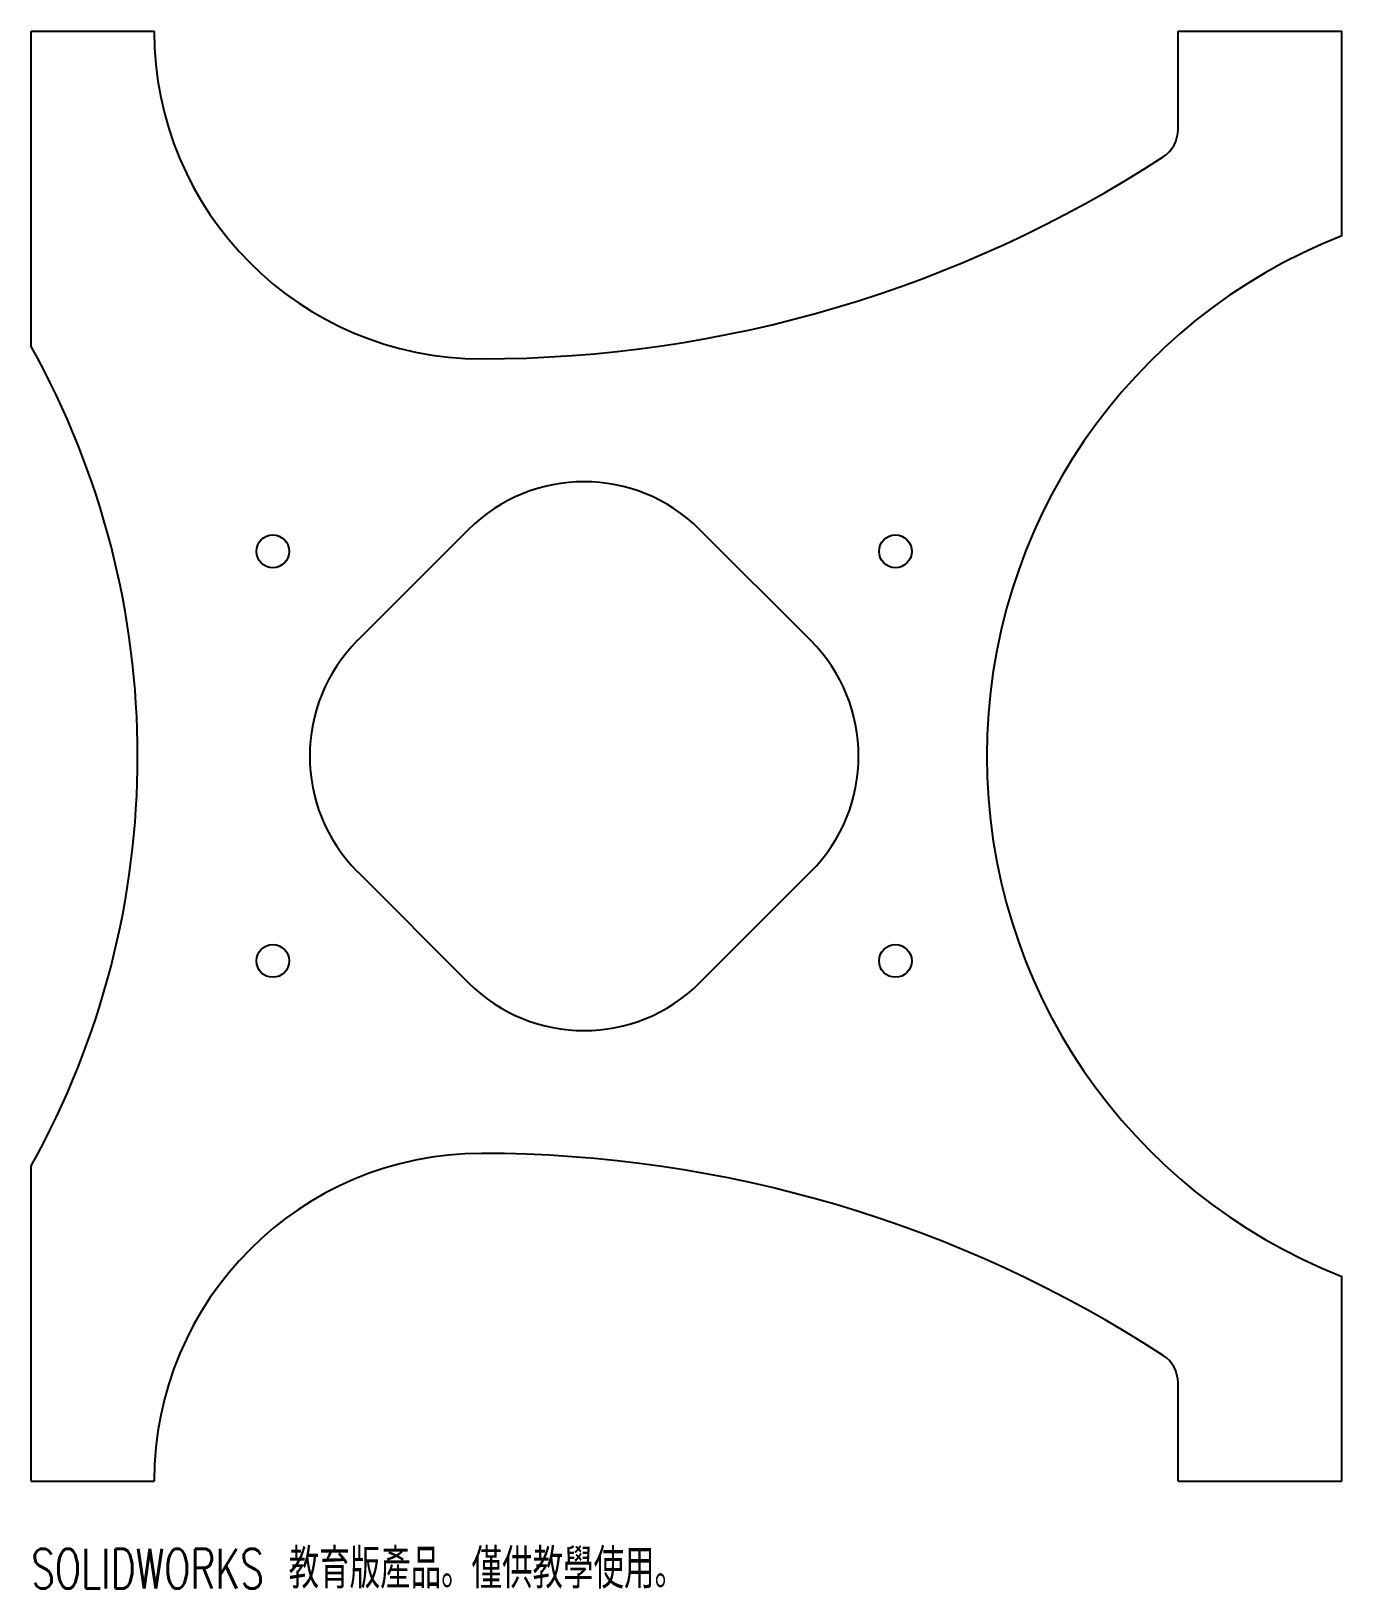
# Model space of a CAD drawing. Header units: millimetres. Extents: x -166 to -6, y -102 to 88.
import ezdxf

# ---------------------------------------------------------------- set-up
doc = ezdxf.new("R2010")
doc.units = ezdxf.units.MM
doc.styles.add('SLDTEXTSTYLE0', font='TXT', dxfattribs={"width": 0.7, "bigfont": 'bigfont'})

msp = doc.modelspace()

# ---------------------------------------------------------------- linework, layer by layer
at = {"color": 7, "linetype": 'Continuous', "lineweight": 25}
for p, q in [((-166, 88.5), (-151, 88.5)), ((-166, 50), (-166, 88.5)), ((-26, 88.5), (-6, 88.5)), ((-26, 76.5), (-26, 88.5)), ((-6, 63.5), (-6, 88.5)), ((-112.64, 27.64), (-126.14, 14.14)), ((-70.86, 14.14), (-84.36, 27.64)), ((-126.14, -14.14), (-112.64, -27.64)), ((-84.36, -27.64), (-70.86, -14.14)), ((-166, -88.5), (-166, -50)), ((-6, -88.5), (-6, -63.5)), ((-26, -88.5), (-26, -76.5)), ((-166, -88.5), (-151, -88.5)), ((-26, -88.5), (-6, -88.5))]:
    msp.add_line(p, q, dxfattribs=at)
for centre in [(-136.5, 25), (-60.5, 25), (-136.5, -25), (-60.5, -25)]:
    msp.add_circle(centre, 2, dxfattribs=at)
for centre, radius, start, end in [((-111, 88.5), 40, 180, 270), ((-30, 76.5), 4, 303.0087, 0), ((-111, 201.19), 152.69, 270, 303.0087), ((18.84, 0), 68.19, 111.3646, 248.6354), ((-255.65, 0), 102.65, 330.8516, 29.1484), ((-98.5, 13.5), 20, 45, 135), ((-112, 0), 20, 135, 225), ((-85, 0), 20, 315, 45), ((-98.5, -13.5), 20, 225, 315), ((-111, -88.5), 40, 90, 180), ((-111, -201.19), 152.69, 56.9913, 90), ((-30, -76.5), 4, 0, 56.9913)]:
    msp.add_arc(centre, radius, start, end, dxfattribs=at)

# ---------------------------------------------------------------- texts
at = {"color": 7, "linetype": 'Continuous', "insert": (-166, -96.77), "char_height": 4.8336, "attachment_point": 1, "style": 'SLDTEXTSTYLE0'}
msp.add_mtext('SOLIDWORKS 教育版產品。僅供教學使用。', dxfattribs=at)

doc.saveas('drawing.dxf')
